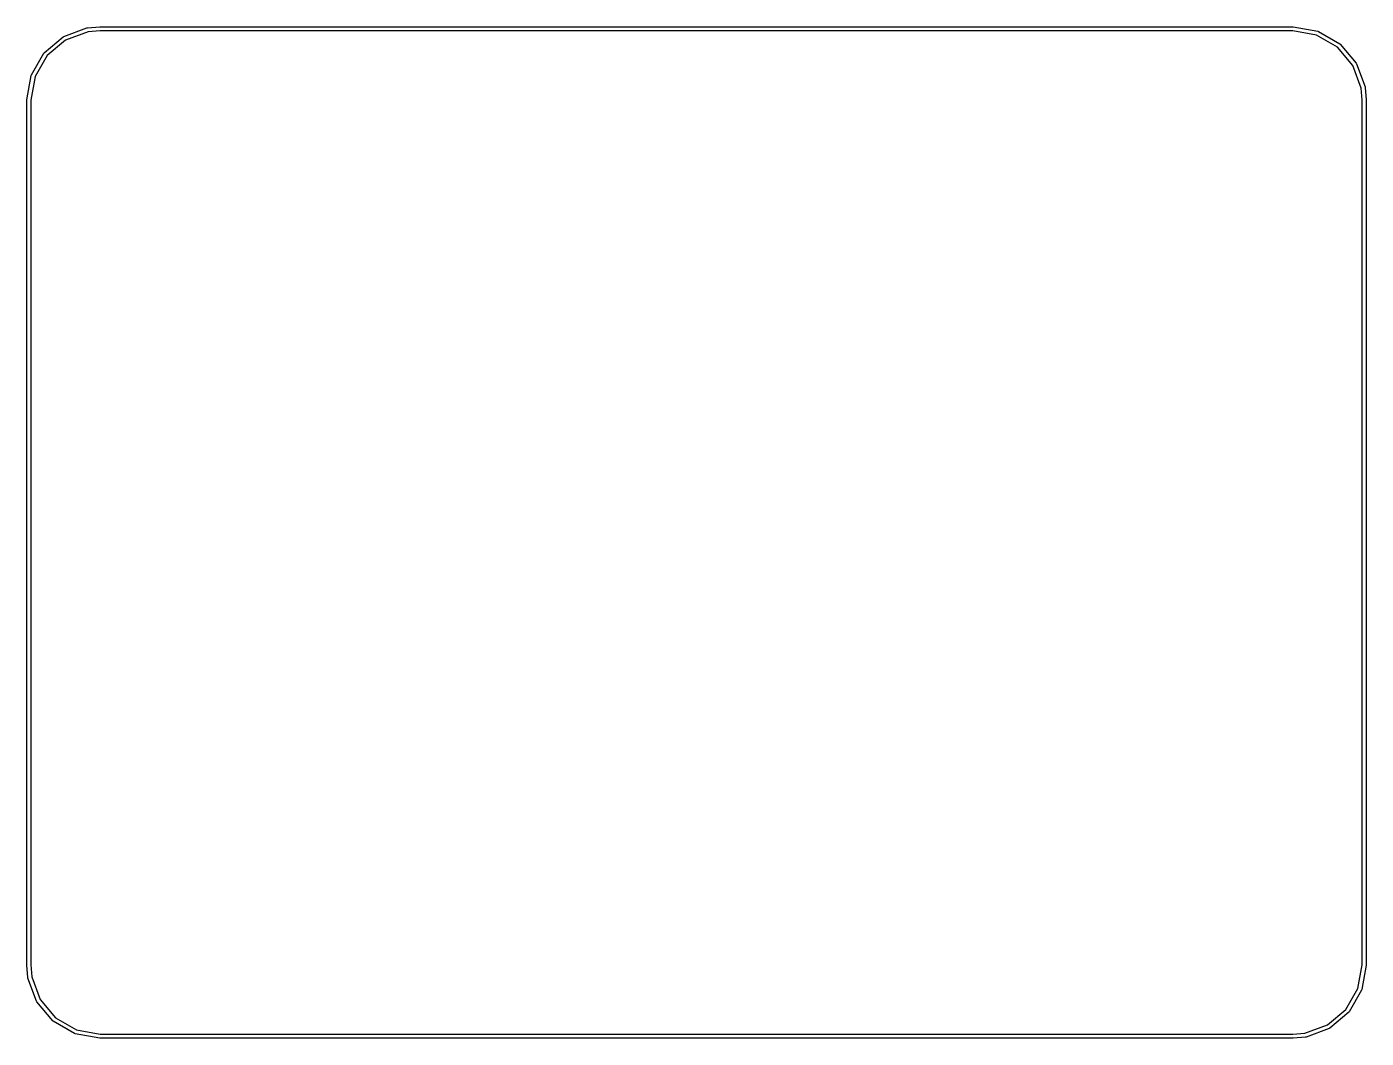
# Model space of a CAD drawing. Extents: x -72.6 to -6.8, y 10.4 to 60.1.
import ezdxf

# ---------------------------------------------------------------- set-up
doc = ezdxf.new("R2010")
doc.units = 0
doc.header["$MEASUREMENT"] = 0
doc.layers.add('BLACK', color=7, linetype='CONTINUOUS')

msp = doc.modelspace()

# ---------------------------------------------------------------- linework, layer by layer
at = {"layer": 'Black'}
for p, q in [((-70.7842, 59.6251), (-69.642, 60.0408)), ((-69.642, 60.0408), (-69.6291, 60.0431)), ((-69.6291, 60.0431), (-69.6165, 60.0464)), ((-69.6165, 60.0464), (-69.0087, 60.0996)), ((-69.0087, 60.0996), (-69.0043, 60.0992)), ((-69.0043, 60.0992), (-69, 60.1)), ((-69, 60.1), (-10.365, 60.1)), ((-10.365, 60.1), (-10.3564, 60.0985)), ((-10.3564, 60.0985), (-10.3476, 60.0985)), ((-10.3476, 60.0985), (-9.15056, 59.8874)), ((-71.7454, 58.8264), (-70.8143, 59.6077)), ((-70.6992, 59.4432), (-71.6034, 58.6845)), ((-70.8143, 59.6077), (-70.7842, 59.6251)), ((-69.5859, 59.8484), (-70.6992, 59.4432)), ((-68.9956, 59.9), (-69.5859, 59.8484)), ((-10.3737, 59.9), (-68.9956, 59.9)), ((-9.20266, 59.6935), (-10.3737, 59.9)), ((-8.18051, 59.1034), (-9.20266, 59.6935)), ((-9.15056, 59.8874), (-9.11793, 59.8755)), ((-9.11793, 59.8755), (-8.06524, 59.2678)), ((-8.06524, 59.2678), (-8.03864, 59.2454)), ((-72.3755, 57.7471), (-71.7678, 58.7998)), ((-71.6034, 58.6845), (-72.1935, 57.6623)), ((-71.7678, 58.7998), (-71.7454, 58.8264)), ((-71.7678, 58.7998), (-71.7678, 58.7998)), ((-7.42185, 58.1992), (-8.18051, 59.1034)), ((-8.03864, 59.2454), (-7.25731, 58.3143)), ((-7.01664, 57.0859), (-7.42185, 58.1992)), ((-7.25731, 58.3143), (-7.23994, 58.2842)), ((-7.23994, 58.2842), (-6.8242, 57.142)), ((-72.5985, 56.5174), (-72.3874, 57.7144)), ((-72.1935, 57.6623), (-72.4, 56.4913)), ((-72.3874, 57.7144), (-72.3755, 57.7471)), ((-6.965, 56.4956), (-7.01664, 57.0859)), ((-6.8242, 57.142), (-6.82193, 57.1291)), ((-6.82193, 57.1291), (-6.81855, 57.1165)), ((-6.81855, 57.1165), (-6.76538, 56.5087)), ((-72.6, 56.5), (-72.5985, 56.5086)), ((-72.6, 14), (-72.6, 56.5)), ((-72.5985, 56.5086), (-72.5985, 56.5174)), ((-72.4, 56.4913), (-72.4, 14.0044)), ((-6.965, 14.0087), (-6.965, 56.4956)), ((-6.76538, 56.5087), (-6.76576, 56.5043)), ((-6.76576, 56.5043), (-6.765, 56.5)), ((-6.765, 56.5), (-6.765, 14)), ((-72.5992, 13.9957), (-72.6, 14)), ((-72.5996, 13.9913), (-72.5992, 13.9957)), ((-72.5464, 13.3835), (-72.5996, 13.9913)), ((-72.4, 14.0044), (-72.3484, 13.4141)), ((-7.17149, 12.8377), (-6.965, 14.0087)), ((-6.76652, 13.9826), (-6.97759, 12.7856)), ((-6.765, 14), (-6.76652, 13.9914)), ((-6.76652, 13.9914), (-6.76652, 13.9826)), ((-72.5431, 13.3709), (-72.5464, 13.3835)), ((-72.5408, 13.358), (-72.5431, 13.3709)), ((-72.1251, 12.2158), (-72.5408, 13.358)), ((-72.3484, 13.4141), (-71.9432, 12.3008)), ((-7.76163, 11.8155), (-7.17149, 12.8377)), ((-6.98947, 12.7529), (-7.59724, 11.7002)), ((-6.97759, 12.7856), (-6.98947, 12.7529)), ((-72.1077, 12.1857), (-72.1251, 12.2158)), ((-71.3264, 11.2546), (-72.1077, 12.1857)), ((-71.9432, 12.3008), (-71.1845, 11.3966)), ((-71.2998, 11.2322), (-71.3264, 11.2546)), ((-71.3264, 11.2546), (-71.3264, 11.2546)), ((-70.2471, 10.6245), (-71.2998, 11.2322)), ((-71.1845, 11.3966), (-70.1623, 10.8065)), ((-8.66577, 11.0568), (-7.76163, 11.8155)), ((-7.61957, 11.6736), (-8.55072, 10.8923)), ((-7.61956, 11.6736), (-7.61957, 11.6736)), ((-7.59724, 11.7002), (-7.61956, 11.6736)), ((-70.2144, 10.6126), (-70.2471, 10.6245)), ((-69.0174, 10.4015), (-70.2144, 10.6126)), ((-70.1623, 10.8065), (-68.9912, 10.6)), ((-68.9912, 10.6), (-10.3694, 10.6)), ((-10.3694, 10.6), (-9.77906, 10.6516)), ((-9.77906, 10.6516), (-8.66577, 11.0568)), ((-8.5808, 10.8749), (-9.72303, 10.4592)), ((-8.55072, 10.8923), (-8.5808, 10.8749)), ((-69.0086, 10.4015), (-69.0174, 10.4015)), ((-69, 10.4), (-69.0086, 10.4015)), ((-10.365, 10.4), (-69, 10.4)), ((-10.3607, 10.4008), (-10.365, 10.4)), ((-10.3563, 10.4004), (-10.3607, 10.4008)), ((-9.74851, 10.4536), (-10.3563, 10.4004)), ((-9.7359, 10.4569), (-9.74851, 10.4536)), ((-9.72303, 10.4592), (-9.7359, 10.4569))]:
    msp.add_line(p, q, dxfattribs=at)

doc.saveas('drawing.dxf')
